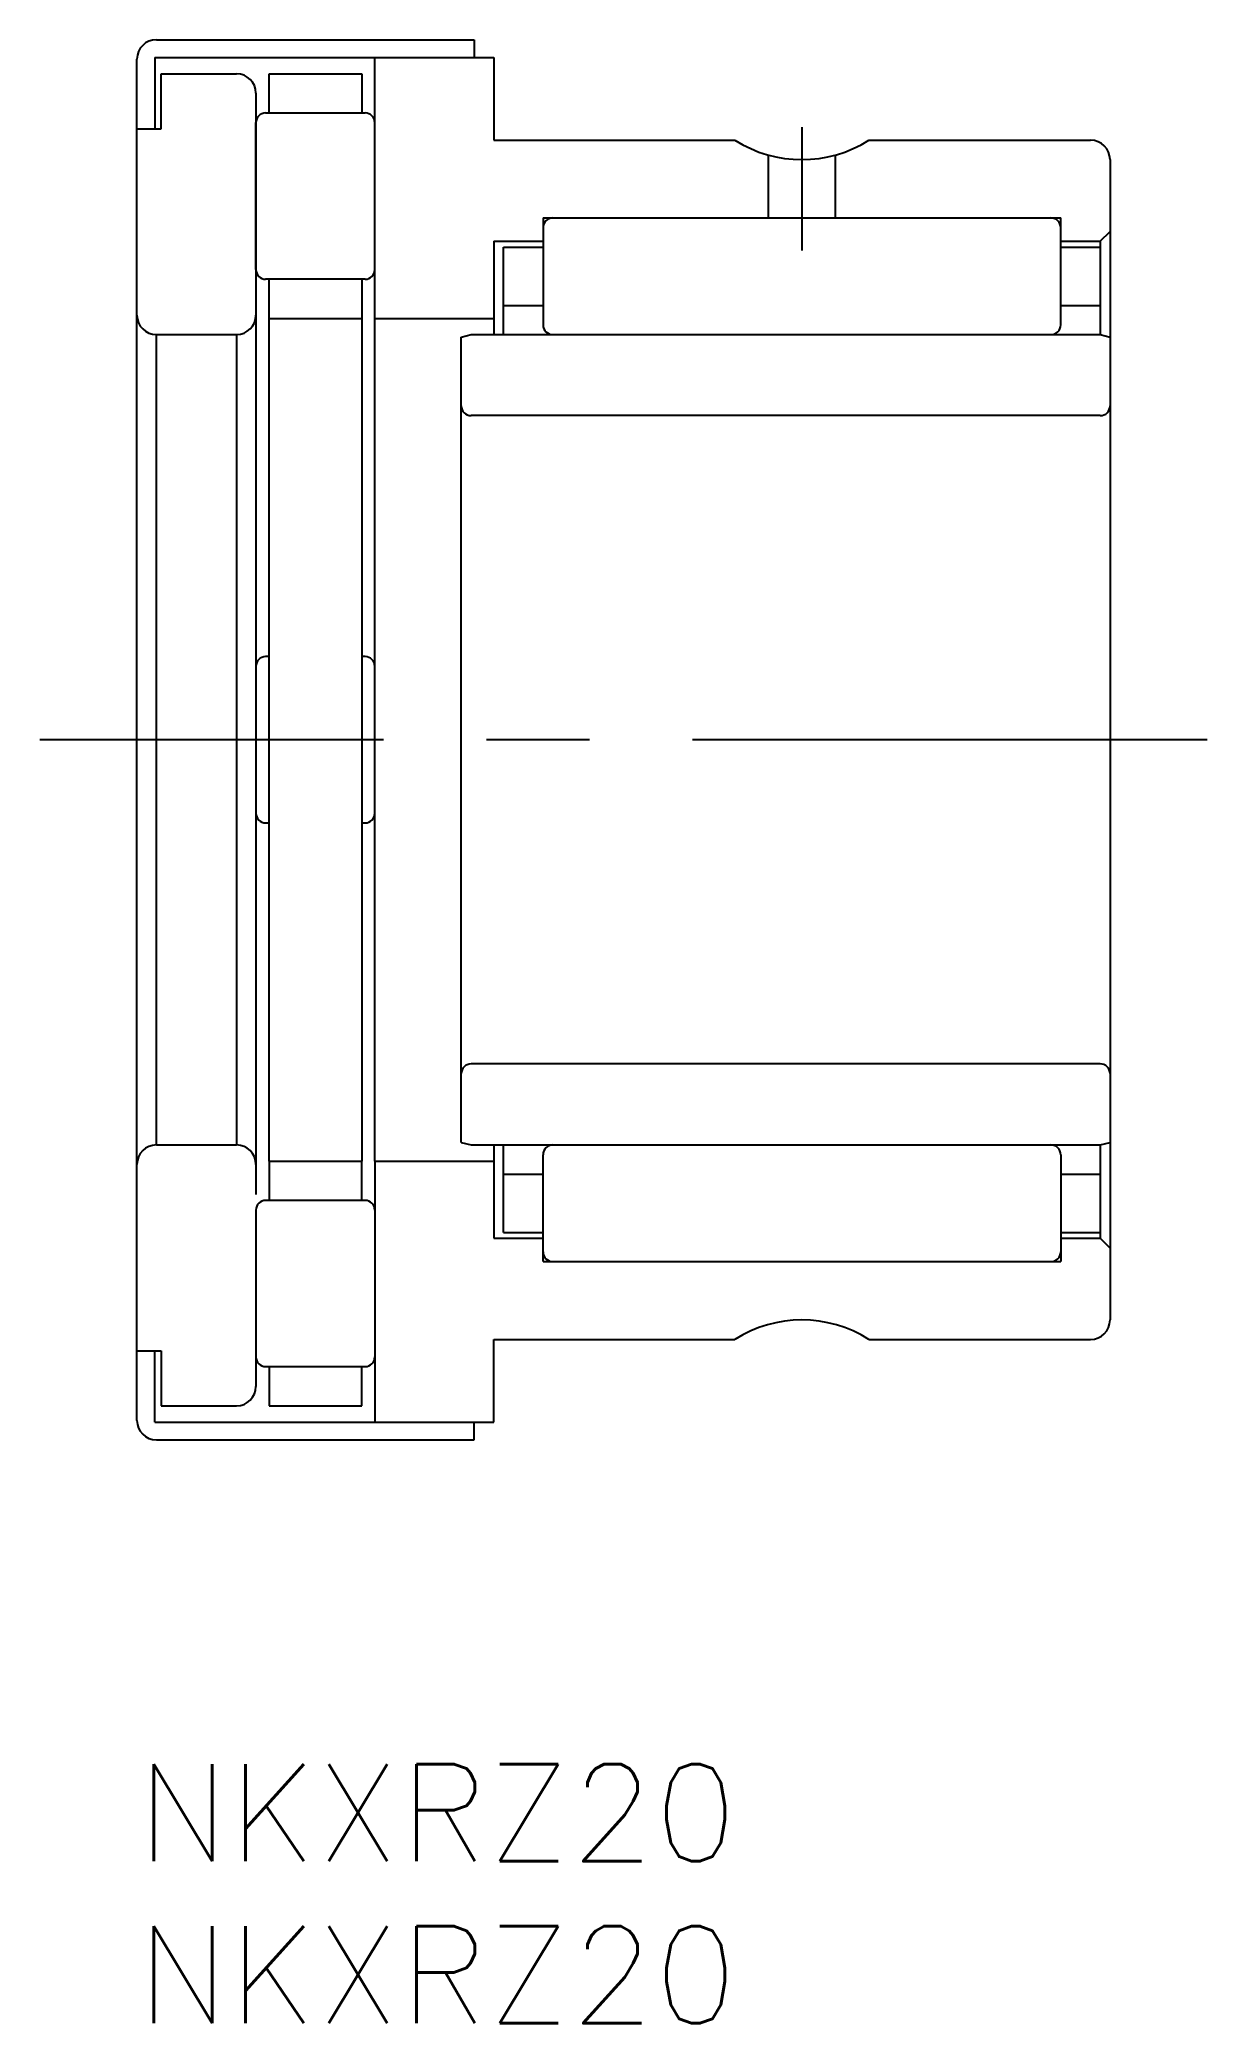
# Model space of a CAD drawing. Extents: x -3 to 33, y -8 to 53.2.
import ezdxf

# ---------------------------------------------------------------- set-up
doc = ezdxf.new("R2010")
doc.units = 0
doc.header["$LTSCALE"] = 0.5
doc.linetypes.add('CENTER', pattern=[50.8, 31.75, -6.35, 6.35, -6.35])
for name, color, linetype in [('MSM_CENTER', 1, 'CENTER'), ('MSM_CONTINUOUS', 7, 'CONTINUOUS'), ('MSM_PART_NUMBER', 7, 'CONTINUOUS')]:
    doc.layers.add(name, color=color, linetype=linetype)
doc.styles.get("Standard").update_dxf_attribs({"font": 'txt.shx', "height": 3, "bigfont": 'bigfont.shx'})

# ---------------------------------------------------------------- blocks, each defined once
blk = doc.blocks.new('*U2')
at = {"layer": 'MSM_PART_NUMBER'}
blk.add_text('NKXRZ20', height=3, dxfattribs=at).set_placement((0, -3))
blk = doc.blocks.new('*U3')
at = {"layer": 'MSM_PART_NUMBER'}
blk.add_text('NKXRZ20', height=3, dxfattribs=at).set_placement((0, -8))

msp = doc.modelspace()

# ---------------------------------------------------------------- linework, layer by layer
at = {"layer": 'MSM_CENTER'}
for p, q in [((20.5, 50.5), (20.5, 46.7)), ((33, 31.6), (-3, 31.6))]:
    msp.add_line(p, q, dxfattribs=at)
at = {"layer": 'MSM_CONTINUOUS'}
for p, q in [((0.55, 52.65), (11, 52.65)), ((0.55, 52.65), (0.55, 50.45)), ((0.6, 53.2), (10.4, 53.2)), ((7.333, 44.6), (7.333, 52.65)), ((10.4, 53.2), (10.4, 52.65)), ((11, 52.65), (11, 50.1)), ((0, 10.6), (0, 52.6)), ((0.75, 50.45), (0.75, 52.15)), ((0.75, 52.15), (3.066, 52.15)), ((4.07, 52.15), (6.93, 52.15)), ((4.07, 50.94), (4.07, 52.15)), ((6.93, 52.15), (6.93, 50.94)), ((3.666, 51.55), (3.666, 17.567)), ((3.967, 50.94), (7.033, 50.94)), ((0, 50.45), (0.55, 50.45)), ((0, 50.45), (0.75, 50.45)), ((3.666, 46.11), (3.666, 50.64)), ((11, 50.1), (18.436, 50.1)), ((19.47, 47.7), (19.47, 49.64)), ((21.53, 49.64), (21.53, 47.7)), ((22.564, 50.1), (29.4, 50.1)), ((30, 49.5), (30, 13.7)), ((12.52, 47.7), (12.52, 44.4)), ((12.52, 47.7), (28.48, 47.7)), ((28.48, 44.4), (28.48, 47.7)), ((29.696, 46.98), (30, 47.284)), ((11, 46.98), (12.52, 46.98)), ((11, 46.98), (11, 44.1)), ((11.304, 46.8), (12.52, 46.8)), ((11.304, 44.1), (11.304, 46.8)), ((28.48, 46.98), (29.696, 46.98)), ((28.48, 46.8), (29.696, 46.8)), ((29.696, 46.98), (29.696, 44.1)), ((7.033, 45.81), (3.967, 45.81)), ((4.07, 44.6), (4.07, 45.81)), ((6.93, 45.81), (6.93, 44.6)), ((11.304, 45), (12.52, 45)), ((28.48, 45), (29.696, 45)), ((0.6, 44.1), (3.066, 44.1)), ((0.6, 19.1), (0.6, 44.1)), ((3.066, 44.1), (3.066, 19.1)), ((4.07, 44.6), (6.93, 44.6)), ((4.07, 18.6), (4.07, 44.6)), ((6.93, 44.6), (6.93, 18.6)), ((7.333, 44.6), (11, 44.6)), ((7.333, 18.6), (7.333, 44.6)), ((10, 44.02), (10.3, 44.1)), ((10.3, 44.1), (29.7, 44.1)), ((29.7, 44.1), (30, 44.02)), ((10, 19.18), (10, 44.02)), ((29.7, 41.6), (10.3, 41.6)), ((4.07, 34.165), (3.967, 34.165)), ((7.033, 34.165), (6.93, 34.165)), ((3.967, 29.035), (4.07, 29.035)), ((6.93, 29.035), (7.033, 29.035)), ((29.7, 21.6), (10.3, 21.6)), ((0.6, 19.1), (3.066, 19.1)), ((10, 19.18), (10.3, 19.1)), ((10.3, 19.1), (29.7, 19.1)), ((11, 19.1), (11, 16.22)), ((11.304, 16.4), (11.304, 19.1)), ((29.696, 19.1), (29.696, 16.22)), ((29.7, 19.1), (30, 19.18)), ((4.07, 18.6), (6.93, 18.6)), ((4.07, 18.6), (4.07, 17.39)), ((6.93, 17.39), (6.93, 18.6)), ((7.333, 18.6), (11, 18.6)), ((7.333, 18.6), (7.333, 10.55)), ((12.52, 15.5), (12.52, 18.8)), ((28.48, 18.8), (28.48, 15.5)), ((11.304, 18.2), (12.52, 18.2)), ((28.48, 18.2), (29.696, 18.2)), ((7.033, 17.39), (3.967, 17.39)), ((3.666, 17.09), (3.666, 11.65)), ((11, 16.22), (12.52, 16.22)), ((11.304, 16.4), (12.52, 16.4)), ((28.48, 16.4), (29.696, 16.4)), ((28.48, 16.22), (29.696, 16.22)), ((29.696, 16.22), (30, 15.916)), ((12.52, 15.5), (28.48, 15.5)), ((11, 10.55), (11, 13.1)), ((11, 13.1), (18.436, 13.1)), ((22.564, 13.1), (29.4, 13.1)), ((0, 12.75), (0.55, 12.75)), ((0, 12.75), (0.75, 12.75)), ((0.55, 10.55), (0.55, 12.75)), ((0.75, 12.75), (0.75, 11.05)), ((3.967, 12.26), (7.033, 12.26)), ((4.07, 12.26), (4.07, 11.05)), ((6.93, 11.05), (6.93, 12.26)), ((0.75, 11.05), (3.066, 11.05)), ((4.07, 11.05), (6.93, 11.05)), ((0.55, 10.55), (11, 10.55)), ((10.4, 10), (10.4, 10.55)), ((0.6, 10), (10.4, 10))]:
    msp.add_line(p, q, dxfattribs=at)
for centre, radius, start, end in [((0.6, 52.6), 0.6, 90, 180), ((3.066, 51.55), 0.6, 0, 90), ((3.967, 50.64), 0.3, 90, 180), ((7.033, 50.64), 0.3, 0, 90), ((20.5, 53.35), 3.85, 237.5816, 302.4184), ((29.4, 49.5), 0.6, 0, 90), ((12.82, 47.4), 0.3, 90, 180), ((28.18, 47.4), 0.3, 0, 90), ((3.967, 46.11), 0.3, 180, 270), ((7.033, 46.11), 0.3, 270, 0), ((0.6, 44.7), 0.6, 180, 270), ((3.066, 44.7), 0.6, 270, 0), ((12.82, 44.4), 0.3, 180, 270), ((28.18, 44.4), 0.3, 270, 0), ((10.3, 41.9), 0.3, 179.99984, 269.99976), ((29.7, 41.9), 0.3, 269.99976, 0), ((3.967, 33.865), 0.3, 90, 180), ((7.033, 33.865), 0.3, 0, 90), ((3.967, 29.335), 0.3, 180, 270), ((7.033, 29.335), 0.3, 270, 0), ((10.3, 21.3), 0.3, 90.00024, 180.00016), ((29.7, 21.3), 0.3, 0, 90.00024), ((0.6, 18.5), 0.6, 90, 180), ((3.066, 18.5), 0.6, 0, 90), ((12.82, 18.8), 0.3, 90, 180), ((28.18, 18.8), 0.3, 0, 90), ((3.967, 17.09), 0.3, 90, 180), ((7.033, 17.09), 0.3, 0, 90), ((12.82, 15.8), 0.3, 180, 270), ((28.18, 15.8), 0.3, 270, 0), ((20.5, 9.85), 3.85, 57.5816, 122.4184), ((29.4, 13.7), 0.6, 270, 0), ((3.967, 12.56), 0.3, 180, 270), ((7.033, 12.56), 0.3, 270, 0), ((3.066, 11.65), 0.6, 270, 0), ((0.6, 10.6), 0.6, 180, 270)]:
    msp.add_arc(centre, radius, start, end, dxfattribs=at)

# ---------------------------------------------------------------- block references
for name in ['*U2', '*U3']:
    msp.add_blockref(name, (0, 0), dxfattribs=at)

doc.saveas('drawing.dxf')
